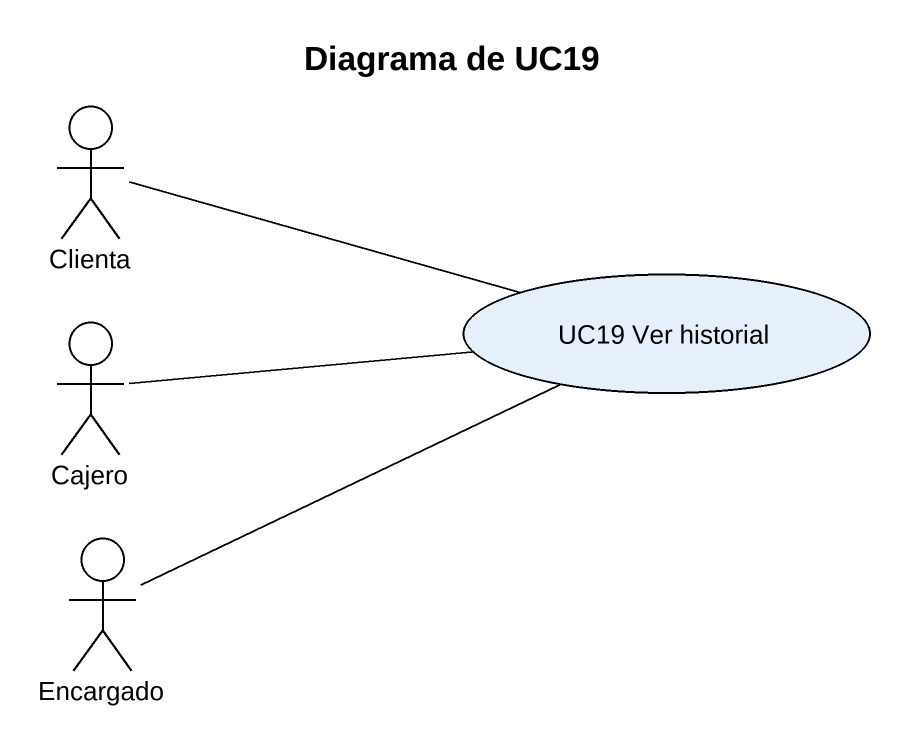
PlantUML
@startuml
title Diagrama de UC19
actor Clienta
actor Cajero
usecase "UC19 Ver historial" as UC19_Ver_historial
actor Encargado
Clienta -right- UC19_Ver_historial
Cajero -right- UC19_Ver_historial
Encargado -right- UC19_Ver_historial
@enduml
